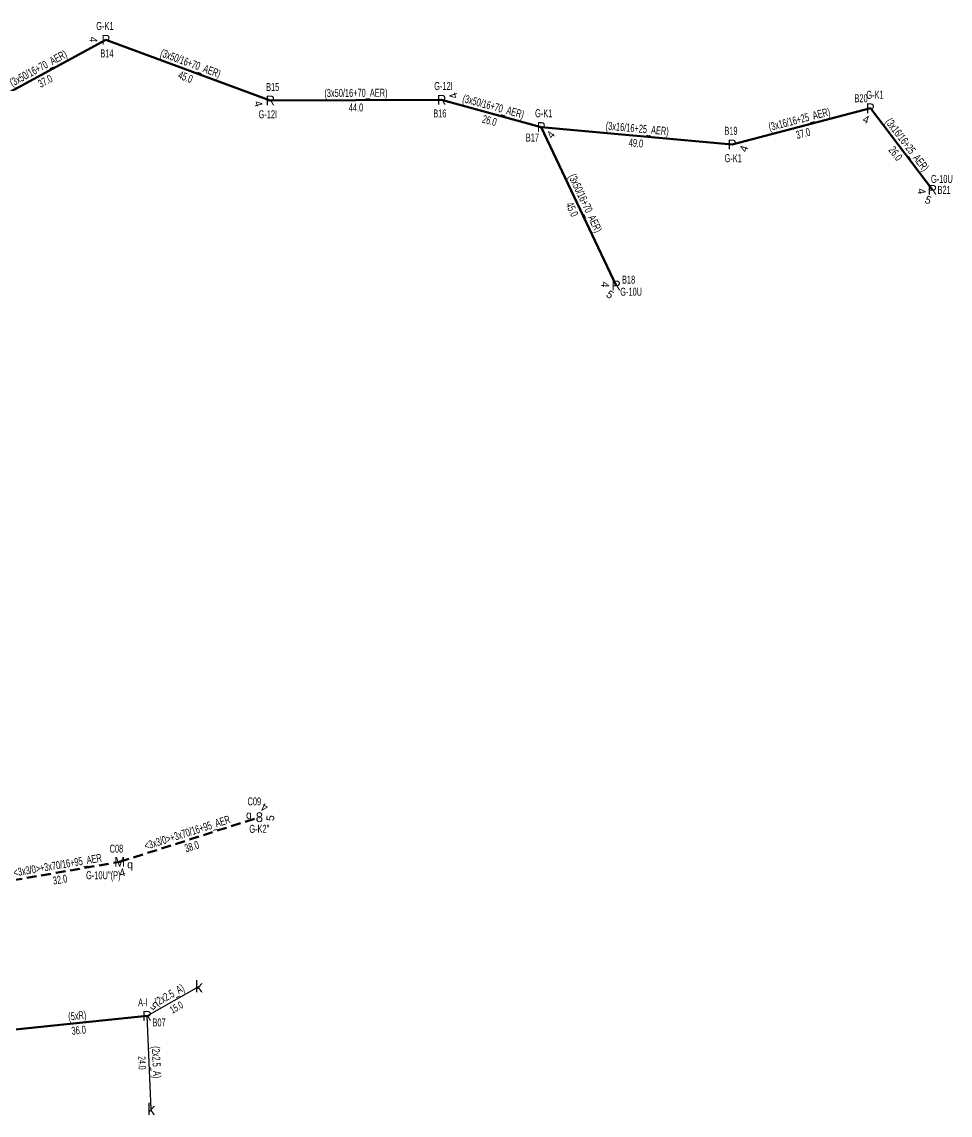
# Model space of a CAD drawing. Header units: millimetres. Extents: x 415467 to 419266, y 4041401 to 4045614.
# Drawn here: x 418565.4 to 418803.1, y 4044555.5 to 4044835.5 of the extents above; entities that cross this region are included whole.
import ezdxf
from ezdxf.enums import TextEntityAlignment as Align

# ---------------------------------------------------------------- set-up
doc = ezdxf.new("R2010")
doc.units = ezdxf.units.MM
doc.linetypes.add('DASHED', pattern=[3.75, 2.5, -1.25])
for name, color, linetype, lineweight in [('DIREK_AG_MEVCUT', 120, 'Continuous', 25), ('DIREK_OG_YENI', 10, 'Continuous', 25), ('HAT_ABONE_HAVAI_MEVCUT', 56, 'Continuous', 30), ('HAT_AG_HAVAI_MEVCUT', 126, 'Continuous', 50), ('HAT_OG_HAVAI_ILERDE', 1, 'DASHED', 70), ('KOFRE_ABONE_MEVCUT', 6, 'Continuous', 25)]:
    doc.layers.add(name, color=color, linetype=linetype, lineweight=lineweight)
doc.styles.add('Direk', font='B_CAD')
doc.styles.get("Standard").update_dxf_attribs({"font": 'Arial'})

msp = doc.modelspace()

# ---------------------------------------------------------------- linework, layer by layer
at = {"layer": 'HAT_ABONE_HAVAI_MEVCUT'}
for p, q in [((418597.450545, 4044580.908101), (418610.70037, 4044588.392337)), ((418598.50781, 4044556.978565), (418597.450545, 4044580.908101))]:
    msp.add_line(p, q, dxfattribs=at)
at = {"layer": 'HAT_AG_HAVAI_MEVCUT'}
for p, q in [((418554.047013, 4044813.007957), (418586.899, 4044830.897)), ((418586.899, 4044830.897), (418628.999212, 4044815.346786)), ((418628.999212, 4044815.346786), (418672.883926, 4044815.50583)), ((418672.883926, 4044815.50583), (418698.372, 4044808.544)), ((418747.254932, 4044804.09343), (418782.662594, 4044813.337488)), ((418798.566634, 4044792.462239), (418782.662594, 4044813.337488)), ((418698.372, 4044808.544), (418747.254932, 4044804.09343)), ((418698.372, 4044808.544), (418717.587, 4044767.959)), ((418562.035278, 4044577.276677), (418597.450545, 4044580.908101))]:
    msp.add_line(p, q, dxfattribs=at)
at = {"layer": 'HAT_OG_HAVAI_ILERDE'}
for p, q in [((418590.425, 4044620.33), (418626.211, 4044631.794)), ((418559.274, 4044614.982), (418590.425, 4044620.33))]:
    msp.add_line(p, q, dxfattribs=at)

# ---------------------------------------------------------------- texts
at = {"layer": 'DIREK_AG_MEVCUT', "width": 0.53}
for s, p in [('G-K1', (418586.643269, 4044834.422565)), ('B14', (418587.152212, 4044827.406171)), ('B15', (418629.608926, 4044818.79327)), ('G-12I', (418673.352432, 4044819.04788)), ('G-K1', (418783.855177, 4044816.794555)), ('B20', (418780.284571, 4044815.905562)), ('G-12I', (418628.372628, 4044811.804936)), ('B16', (418672.424979, 4044812.036051)), ('G-K1', (418699.009394, 4044812.072468)), ('B17', (418696.123603, 4044805.861704)), ('B19', (418746.967242, 4044807.581586)), ('G-K1', (418747.545874, 4044800.565838)), ('G-10U', (418800.975795, 4044795.253822)), ('B21', (418801.555926, 4044792.45808)), ('B18', (418720.750368, 4044769.456699)), ('G-10U', (418721.408342, 4044766.365764)), ('A-I', (418596.358476, 4044584.338818)), ('B07', (418600.511566, 4044579.211))]:
    msp.add_text(s, height=2.05, dxfattribs=at).set_placement(p, align=Align.MIDDLE_CENTER)
at = {"layer": 'DIREK_AG_MEVCUT', "color": 32, "style": 'Direk'}
for s, rotation, p in [('4', 268.864806, (418583.689394, 4044830.952472)), ('4', 285.624215, (418625.957442, 4044814.512072)), ('4', 109.261886, (418675.891258, 4044816.542935)), ('4', 339.132274, (418781.563669, 4044810.500063)), ('4', 411.644033, (418700.833968, 4044806.57597)), ('4', 430.049407, (418750.270099, 4044803.008531)), ('4', 277.302366, (418795.789344, 4044792.106344)), ('5', 337.302366, (418797.486204, 4044789.879088)), ('4', 265.335251, (418714.796275, 4044768.186711)), ('5', 325.335251, (418715.994434, 4044765.656016)), ('5', 143.666082, (418599.28143, 4044583.470553))]:
    msp.add_text(s, height=2, rotation=rotation, dxfattribs=at).set_placement(p, align=Align.MIDDLE_CENTER)
at = {"layer": 'DIREK_AG_MEVCUT', "style": 'Direk'}
for s, p in [('P', (418586.899, 4044830.897)), ('R', (418628.999212, 4044815.346786)), ('R', (418672.883926, 4044815.50583)), ('P', (418782.662594, 4044813.337488)), ('P', (418698.372, 4044808.544)), ('P', (418747.254932, 4044804.09343)), ('R', (418798.566634, 4044792.462239)), ('R', (418717.587, 4044767.959)), ('R', (418597.450545, 4044580.908101))]:
    msp.add_text(s, height=2.5, dxfattribs=at).set_placement(p, align=Align.MIDDLE_CENTER)
at = {"layer": 'DIREK_OG_YENI', "width": 0.53}
for s, p in [('C09', (418624.914057, 4044635.829196)), ("G-K2''", (418626.206252, 4044628.809124)), ('C08', (418589.59297, 4044623.729666)), ("G-10U''(P)", (418586.235805, 4044616.924439))]:
    msp.add_text(s, height=2.05, dxfattribs=at).set_placement(p, align=Align.MIDDLE_CENTER)
at = {"layer": 'DIREK_OG_YENI', "color": 4, "style": 'Direk'}
for p in [(418623.523484, 4044632.378204), (418593.098185, 4044619.685884)]:
    msp.add_text('q', height=2, dxfattribs=at).set_placement(p, align=Align.MIDDLE_CENTER)
at = {"layer": 'DIREK_OG_YENI', "style": 'Direk'}
for s, p in [('8', (418626.211, 4044631.794)), ('M', (418590.425, 4044620.33))]:
    msp.add_text(s, height=2.5, dxfattribs=at).set_placement(p, align=Align.MIDDLE_CENTER)
at = {"layer": 'DIREK_OG_YENI', "color": 32, "style": 'Direk'}
for s, rotation, p in [('4', 152.762796, (418627.492491, 4044634.283534)), ('5', 445.262797, (418629.001435, 4044631.56276)), ('4', 373.75218, (418591.090624, 4044617.610268))]:
    msp.add_text(s, height=2, rotation=rotation, dxfattribs=at).set_placement(p, align=Align.MIDDLE_CENTER)
at = {"layer": 'HAT_ABONE_HAVAI_MEVCUT', "lineweight": 30, "width": 0.53}
for rotation, p in [(29.460169, (418603.657412, 4044585.390312)), (272.529821, (418598.828349, 4044568.980851))]:
    msp.add_text('(2x2.5_A)', height=2.05, rotation=rotation, dxfattribs=at).set_placement(p, align=Align.CENTER)
for s, rotation, p in [('15.0', 29.460169, (418604.493503, 4044583.910126)), ('24.0', 272.529821, (418597.130006, 4044568.905814))]:
    msp.add_text(s, height=1.9, rotation=rotation, dxfattribs=at).set_placement(p, align=Align.TOP_CENTER)
at = {"layer": 'HAT_AG_HAVAI_MEVCUT', "lineweight": 30, "width": 0.53}
for s, rotation, p in [('(3x50/16+70_AER)', 388.569819, (418570.066511, 4044822.698978)), ('(3x50/16+70_AER)', 339.727692, (418608.243616, 4044823.919241)), ('(3x50/16+70_AER)', 360.207647, (418650.938489, 4044816.276303)), ('(3x50/16+70_AER)', 344.722836, (418685.851928, 4044812.844878)), ('(3x16/16+25_AER)', 374.631898, (418764.744046, 4044809.537892, 209373.627466)), ('(3x16/16+25_AER)', 354.79782, (418722.890536, 4044807.165214, 209349.186)), ('(3x16/16+25_AER)', 307.302366, (418791.290745, 4044803.414981, 209391.331297)), ('(3x50/16+70_AER)', 295.335251, (418708.747747, 4044788.615227)), ('(5xR)', 5.854556, (418579.656209, 4044579.937956))]:
    msp.add_text(s, height=2.05, rotation=rotation, dxfattribs=at).set_placement(p, align=Align.CENTER)
for s, rotation, p in [('37.0', 388.569819, (418570.879501, 4044821.205979)), ('45.0', 339.727692, (418607.654596, 4044822.324545)), ('44.0', 360.207647, (418650.94465, 4044814.576314)), ('26.0', 344.722836, (418685.403998, 4044811.204952)), ('37.0', 374.631898, (418765.17348, 4044807.893025, 209373.627466)), ('49.0', 354.79782, (418722.736396, 4044805.472216, 209349.186)), ('26.0', 307.302366, (418789.938483, 4044802.384745, 209391.331297)), ('45.0', 295.335251, (418707.211253, 4044787.887773)), ('36.0', 5.854556, (418579.829615, 4044578.246823))]:
    msp.add_text(s, height=2.05, rotation=rotation, dxfattribs=at).set_placement(p, align=Align.TOP_CENTER)
at = {"layer": 'HAT_OG_HAVAI_ILERDE', "lineweight": 30, "width": 0.53}
for rotation, p in [(17.762988, (418608.058485, 4044626.871481)), (9.741998, (418574.705911, 4044618.493663))]:
    msp.add_text('<3x3/0>+3x70/16+95_AER', height=2.05, rotation=rotation, dxfattribs=at).set_placement(p, align=Align.CENTER)
for s, rotation, p in [('38.0', 17.762988, (418608.577121, 4044625.252526)), ('32.0', 9.741998, (418574.993571, 4044616.818178))]:
    msp.add_text(s, height=2.05, rotation=rotation, dxfattribs=at).set_placement(p, align=Align.TOP_CENTER)
at = {"layer": 'KOFRE_ABONE_MEVCUT', "style": 'Direk'}
for p in [(418610.70037, 4044588.392337), (418598.50781, 4044556.978565)]:
    msp.add_text('k', height=3, dxfattribs=at).set_placement(p, align=Align.MIDDLE_CENTER)

doc.saveas('drawing.dxf')
